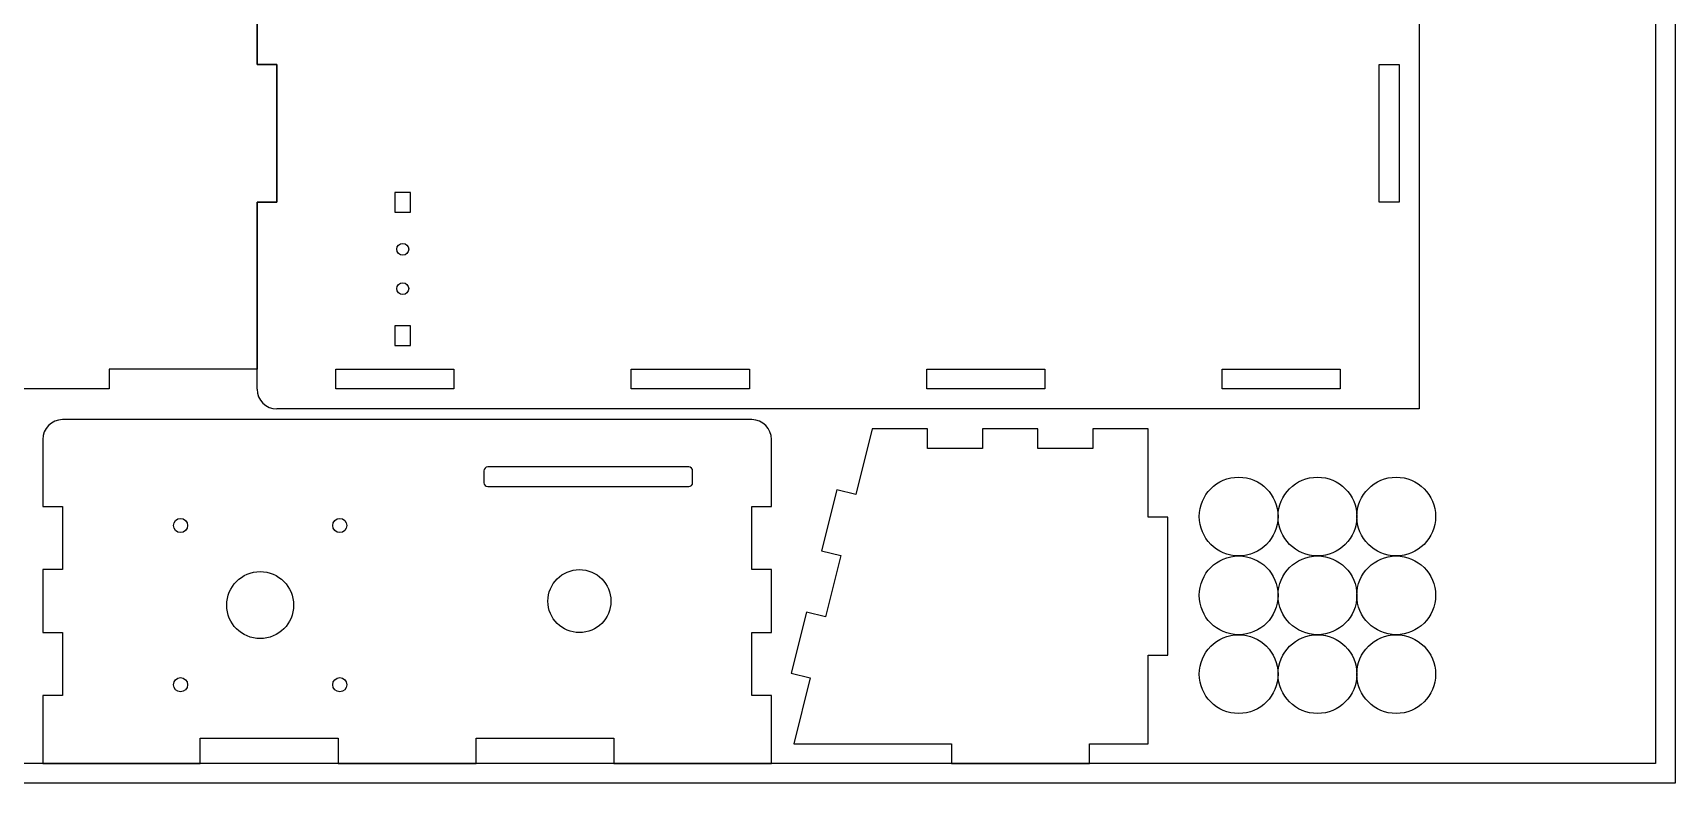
# Model space of a CAD drawing. Header units: millimetres. Extents: x 25309 to 26209, y 213925 to 214828.
# Drawn here: x 25791.7 to 26208.6, y 214377.8 to 214568.3 of the extents above; entities that cross this region are included whole.
import ezdxf

# ---------------------------------------------------------------- set-up
doc = ezdxf.new("R2010")
doc.units = ezdxf.units.MM

# ---------------------------------------------------------------- blocks, each defined once
blk = doc.blocks.new('*U2')
at = {"color": 242, "linetype": 'Continuous', "lineweight": 25}
blk.add_circle((0, 0), 10, dxfattribs=at)
blk = doc.blocks.new('*U3')
at = {"color": 0, "linetype": 'ByBlock', "lineweight": -2}
for p in [(0, 40), (20, 40), (40, 40), (0, 20), (20, 20), (40, 20), (0, 0), (20, 0), (40, 0)]:
    blk.add_blockref('*U2', p, dxfattribs=at)

msp = doc.modelspace()

# ---------------------------------------------------------------- linework, layer by layer
at = {"color": 242, "linetype": 'Continuous', "lineweight": 25}
for p, q in [((26143.56, 214822.78), (26143.56, 214472.78)), ((25848.56, 214560.28), (25848.56, 214630.28)), ((25848.56, 214630.28), (25848.56, 214560.28)), ((25853.56, 214560.28), (25848.56, 214560.28)), ((25848.56, 214560.28), (25853.56, 214560.28)), ((25853.56, 214525.28), (25853.56, 214560.28)), ((25853.56, 214560.28), (25853.56, 214525.28)), ((26133.46, 214560.28), (26138.46, 214560.28)), ((26133.46, 214525.28), (26133.46, 214560.28)), ((26138.46, 214560.28), (26138.46, 214525.28)), ((25887.56, 214527.78), (25883.56, 214527.78)), ((25883.56, 214527.78), (25883.56, 214522.78)), ((25887.56, 214522.78), (25887.56, 214527.78)), ((25848.56, 214477.78), (25848.56, 214525.28)), ((25848.56, 214525.28), (25853.56, 214525.28)), ((25848.56, 214525.28), (25848.56, 214482.88)), ((25853.56, 214525.28), (25848.56, 214525.28)), ((25883.56, 214522.78), (25887.56, 214522.78)), ((26138.46, 214525.28), (26133.46, 214525.28)), ((25887.56, 214493.88), (25883.56, 214493.88)), ((25883.56, 214493.88), (25883.56, 214488.88)), ((25887.56, 214488.88), (25887.56, 214493.88)), ((25883.56, 214488.88), (25887.56, 214488.88)), ((25811.06, 214482.88), (25811.06, 214477.88)), ((25848.56, 214482.88), (25811.06, 214482.88)), ((25868.56, 214482.88), (25898.56, 214482.88)), ((25868.56, 214477.88), (25868.56, 214482.88)), ((25898.56, 214482.88), (25898.56, 214477.88)), ((25943.56, 214482.88), (25973.56, 214482.88)), ((25943.56, 214477.88), (25943.56, 214482.88)), ((25973.56, 214482.88), (25973.56, 214477.88)), ((26018.56, 214482.88), (26048.56, 214482.88)), ((26018.56, 214477.88), (26018.56, 214482.88)), ((26048.56, 214482.88), (26048.56, 214477.88)), ((26093.56, 214482.88), (26123.56, 214482.88)), ((26093.56, 214477.88), (26093.56, 214482.88)), ((26123.56, 214482.88), (26123.56, 214477.88)), ((25811.06, 214477.88), (25756.06, 214477.88)), ((25898.56, 214477.88), (25868.56, 214477.88)), ((25973.56, 214477.88), (25943.56, 214477.88)), ((26048.56, 214477.88), (26018.56, 214477.88)), ((26123.56, 214477.88), (26093.56, 214477.88)), ((26143.56, 214472.78), (25853.56, 214472.78)), ((25974.15, 214470.07), (25799.15, 214470.07)), ((25794.15, 214465.07), (25794.15, 214448)), ((25979.15, 214448), (25979.15, 214465.07)), ((26004.75, 214467.78), (26000.59, 214451.07)), ((26018.75, 214467.78), (26004.75, 214467.78)), ((26018.75, 214462.78), (26018.75, 214467.78)), ((26046.75, 214467.78), (26032.75, 214467.78)), ((26032.75, 214467.78), (26032.75, 214462.78)), ((26046.75, 214462.78), (26046.75, 214467.78)), ((26074.75, 214467.78), (26060.75, 214467.78)), ((26060.75, 214467.78), (26060.75, 214462.78)), ((26074.75, 214445.28), (26074.75, 214467.78)), ((26032.75, 214462.78), (26018.75, 214462.78)), ((26060.75, 214462.78), (26046.75, 214462.78)), ((25906.15, 214457.07), (25906.15, 214454.07)), ((25958.15, 214458.07), (25907.15, 214458.07)), ((25959.15, 214454.07), (25959.15, 214457.07)), ((25907.15, 214453.07), (25958.15, 214453.07)), ((25995.74, 214452.28), (25991.88, 214436.75)), ((26000.59, 214451.07), (25995.74, 214452.28)), ((25794.15, 214448), (25799.15, 214448)), ((25799.15, 214448), (25799.15, 214432)), ((25974.15, 214432), (25974.15, 214448)), ((25974.15, 214448), (25979.15, 214448)), ((26079.75, 214445.28), (26074.75, 214445.28)), ((26079.75, 214410.28), (26079.75, 214445.28)), ((25991.88, 214436.75), (25996.73, 214435.55)), ((25996.73, 214435.55), (25992.87, 214420.02)), ((25799.15, 214432), (25794.15, 214432)), ((25794.15, 214432), (25794.15, 214416)), ((25979.15, 214432), (25974.15, 214432)), ((25979.15, 214416), (25979.15, 214432)), ((25988.02, 214421.23), (25984.15, 214405.7)), ((25992.87, 214420.02), (25988.02, 214421.23)), ((25794.15, 214416), (25799.15, 214416)), ((25799.15, 214416), (25799.15, 214400)), ((25974.15, 214400), (25974.15, 214416)), ((25974.15, 214416), (25979.15, 214416)), ((26074.75, 214387.78), (26074.75, 214410.28)), ((26074.75, 214410.28), (26079.75, 214410.28)), ((25984.15, 214405.7), (25989.01, 214404.49)), ((25989.01, 214404.49), (25984.85, 214387.78)), ((25799.15, 214400), (25794.15, 214400)), ((25794.15, 214400), (25794.15, 214382.78)), ((25979.15, 214400), (25974.15, 214400)), ((25979.15, 214382.78), (25979.15, 214400)), ((25834.15, 214382.78), (25834.15, 214389.18)), ((25834.15, 214389.18), (25869.15, 214389.18)), ((25869.15, 214389.18), (25869.15, 214382.78)), ((25904.15, 214389.18), (25939.15, 214389.18)), ((25904.15, 214382.78), (25904.15, 214389.18)), ((25939.15, 214389.18), (25939.15, 214382.78)), ((25984.85, 214387.78), (26024.85, 214387.78)), ((26024.85, 214387.78), (26024.85, 214382.78)), ((26059.85, 214382.78), (26059.85, 214387.78)), ((26059.85, 214387.78), (26074.75, 214387.78)), ((25794.15, 214382.78), (25834.15, 214382.78)), ((25869.15, 214382.78), (25904.15, 214382.78)), ((25939.15, 214382.78), (25979.15, 214382.78)), ((26024.85, 214382.78), (26059.85, 214382.78))]:
    msp.add_line(p, q, dxfattribs=at)
at = {"color": 30}
msp.add_lwpolyline([(25308.56, 214827.78), (26208.56, 214827.78), (26208.56, 214377.78), (25308.56, 214377.78)], close=True, dxfattribs=at)
msp.add_lwpolyline([(25313.56, 214822.78), (26203.56, 214822.78), (26203.56, 214382.78), (25313.56, 214382.78)], close=True)
at = {"color": 242, "linetype": 'Continuous', "lineweight": 25}
for centre, radius in [((25885.56, 214513.33), 1.5), ((25885.56, 214503.33), 1.5), ((25829.15, 214443.2), 1.8), ((25869.57, 214443.2), 1.8), ((25849.36, 214422.99), 8.5), ((25930.4, 214424), 8), ((25829.15, 214402.78), 1.8), ((25869.57, 214402.78), 1.8)]:
    msp.add_circle(centre, radius, dxfattribs=at)
for centre, radius, start, end in [((25853.56, 214477.78), 5, 180, 270), ((25799.15, 214465.07), 5, 90, 180), ((25974.15, 214465.07), 5, 0, 90), ((25907.15, 214457.07), 1, 90, 180), ((25958.15, 214457.07), 1, 0, 90), ((25907.15, 214454.07), 1, 180, 270), ((25958.15, 214454.07), 1, 270, 0)]:
    msp.add_arc(centre, radius, start, end, dxfattribs=at)

# ---------------------------------------------------------------- block references
msp.add_blockref('*U3', (26097.75, 214405.47))

doc.saveas('drawing.dxf')
